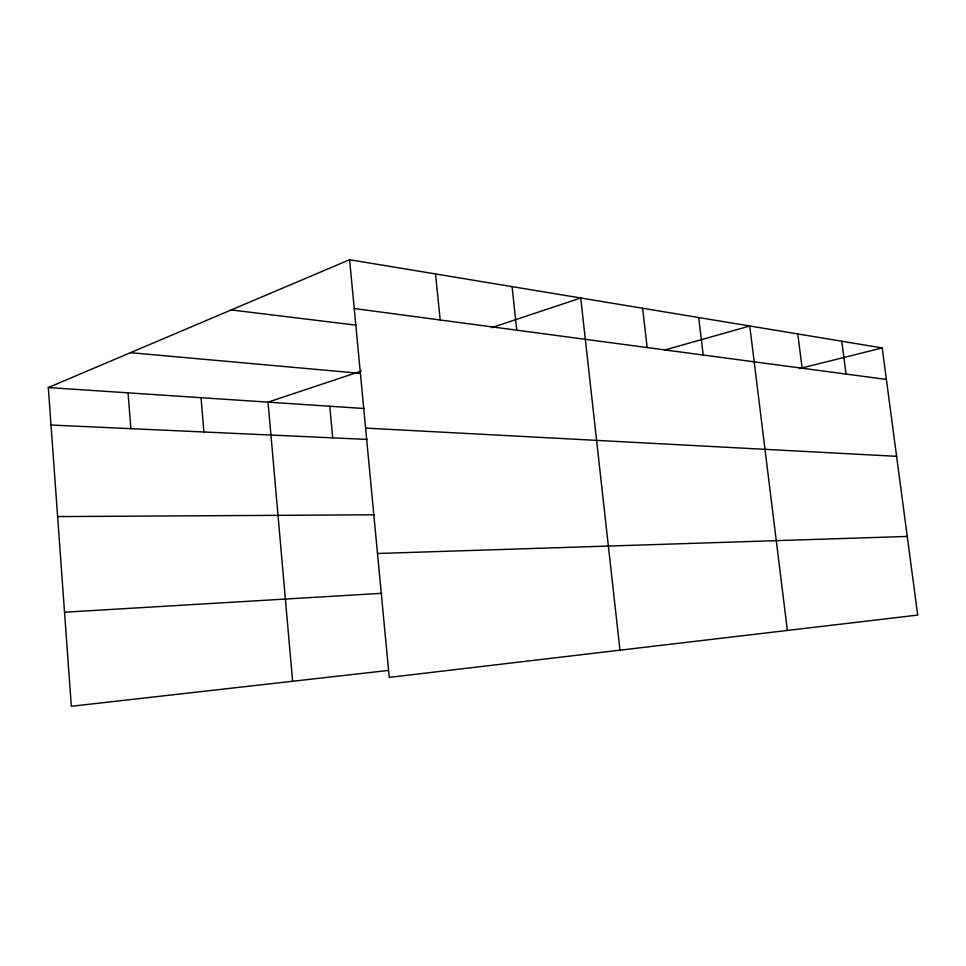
<?xml version="1.0" encoding="UTF-8"?>
<svg xmlns="http://www.w3.org/2000/svg" width="966" height="966" viewBox="0 0 966 966"><rect width="100%" height="100%" fill="white"/><g stroke="black" fill="none" stroke-linecap="round" stroke-linejoin="round"><path stroke-width="1.45" d="M388.272 670.452L71.327 706.279L48.3 387.547L349.607 259.721L882.2 347.929L917.7 615.088L389.25 677.383L349.607 259.721M361.296 371.077L268.041 402.134L292.613 681.259M491.573 327.691L580.723 297.999L619.979 650.19M664.632 350.03L749.761 326.001L787.362 630.448M799.631 368.517L882.2 347.929M64.529 612.215L381.848 593.305M377.489 553.494L907.243 536.444M57.622 516.593L374.397 514.793M51.005 425.028L367.249 439.433M365.595 428.095L896.605 456.326M48.3 387.547L364.315 408.533M130.495 352.687L360.149 373.347M231.272 309.929L356.08 325.18M354.244 308.528L886.377 379.445M841.772 341.24L846.047 374.071M797.795 333.958L802.142 368.215M698.696 317.536L703.188 355.029M642.607 308.251L647.172 347.567M512.089 286.636L516.738 330.179M435.533 273.958L440.194 319.975M329.78 406.239L332.702 437.852M201.037 397.69L203.898 431.995M128.067 392.848L130.869 428.663"/></g></svg>
